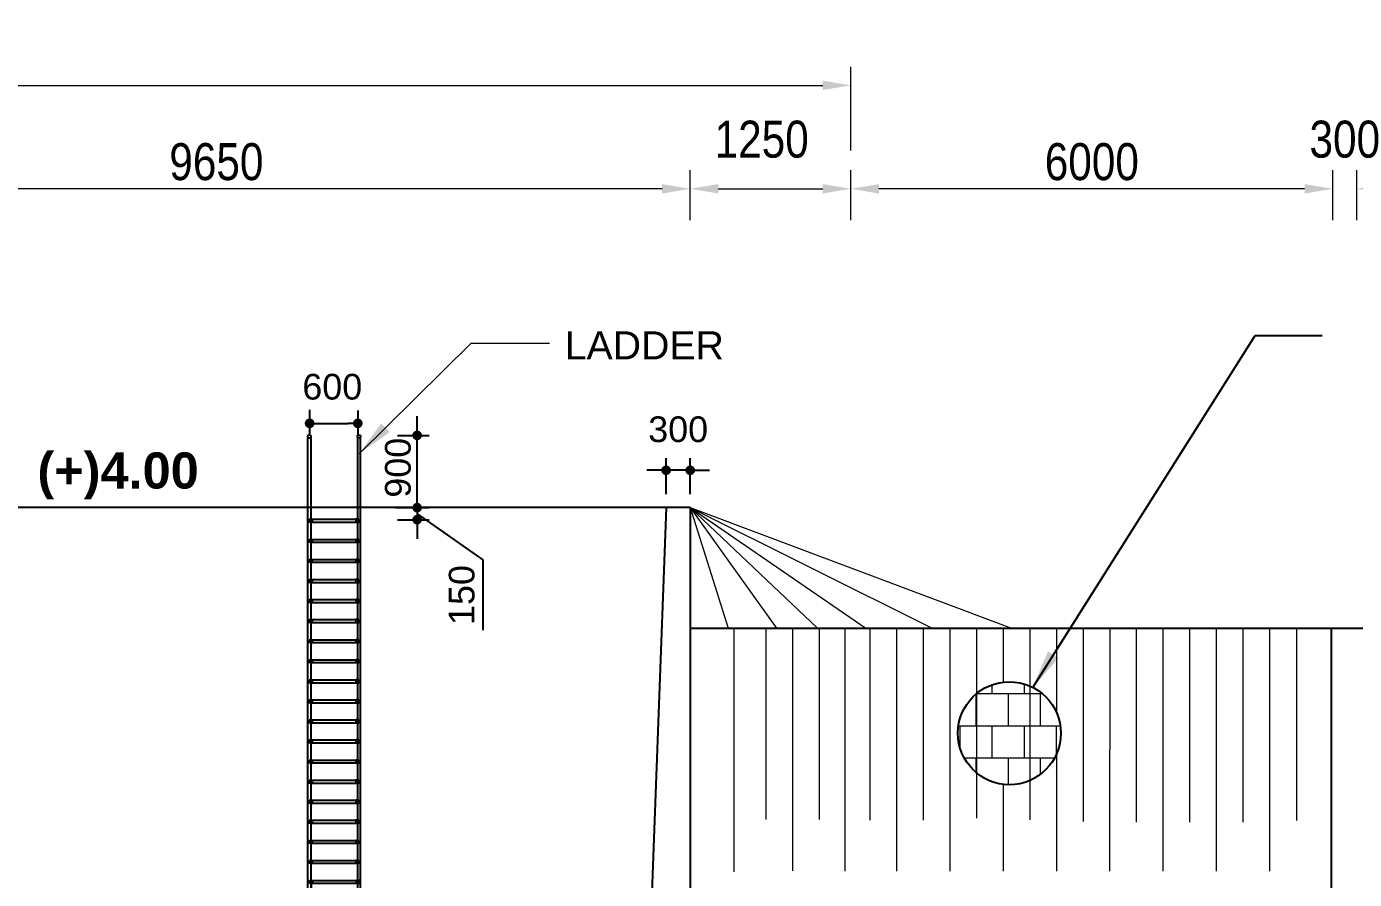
# Model space of a CAD drawing. Extents: x -358915 to 1258323, y -1667244 to -305611.
# Drawn here: x 189626 to 206161, y -1268905 to -1258283 of the extents above; entities that cross this region are included whole.
import ezdxf

# ---------------------------------------------------------------- set-up
doc = ezdxf.new("R2010")
doc.units = 0
doc.header["$LTSCALE"] = 300
doc.header["$MEASUREMENT"] = 0
doc.linetypes.add('DASHED2', pattern=[9.525, 6.35, -3.175])
doc.layers.get('0').update_dxf_attribs({"linetype": 'CONTINUOUS'})
doc.layers.get('DEFPOINTS').update_dxf_attribs({"linetype": 'CONTINUOUS'})
for name, color, linetype in [('BLOCK', 6, 'CONTINUOUS'), ('LINE', 7, 'CONTINUOUS'), ('TEXT', 10, 'CONTINUOUS'), ('Water Ladder', 2, 'CONTINUOUS')]:
    doc.layers.add(name, color=color, linetype=linetype)
doc.layers.add('Dim', color=7, linetype='CONTINUOUS', lineweight=9)
doc.layers.add('line2', color=3, linetype='CONTINUOUS', lineweight=30)
doc.styles.add('Arial', font='arial.ttf')
doc.styles.add('DIM', font='isocp3.shx')
doc.styles.add('dimText', font='ARIALN.TTF')
doc.styles.add('text', font='ARIALN.TTF', dxfattribs={"height": 1.6})
doc.dimstyles.new('dim_150', dxfattribs={"dimtxt": 300, "dimasz": 300, "dimexe": 300, "dimexo": 100, "dimgap": 100, "dimtad": 1, "dimdec": 0, "dimzin": 0, "dimdsep": 46, "dimtxsty": 'DIM', "dimcen": 150, "dimclrd": 5, "dimclre": 5, "dimclrt": 7, "dimadec": 0, "dimazin": 0, "dimtfac": 1, "dimtdec": 0, "dimtmove": 0, "dimatfit": 3, "dimfxl": 20, "dimtolj": 1, "dimtzin": 0, "dimarcsym": 0})
doc.dimstyles.new('dim_230', dxfattribs={"dimtxt": 460, "dimasz": 460, "dimexe": 230, "dimexo": 100, "dimgap": 100, "dimtad": 1, "dimdec": 0, "dimzin": 0, "dimdsep": 46, "dimtxsty": 'dimText', "dimcen": 0.09, "dimclrd": 256, "dimclre": 256, "dimclrt": 7, "dimadec": 0, "dimazin": 0, "dimtfac": 1, "dimtdec": 0, "dimtofl": 0, "dimtmove": 0, "dimatfit": 3, "dimfxl": 1, "dimtolj": 1, "dimtzin": 0, "dimlwd": -1, "dimlwe": -1, "dimarcsym": 0})
doc.dimstyles.new('dim_240', dxfattribs={"dimtxt": 480, "dimasz": 480, "dimexe": 300, "dimexo": 200, "dimgap": 200, "dimtad": 1, "dimdec": 0, "dimzin": 0, "dimdsep": 46, "dimtxsty": 'DIM', "dimcen": 350, "dimclrd": 5, "dimclre": 5, "dimclrt": 7, "dimadec": 0, "dimazin": 0, "dimtfac": 1, "dimtdec": 0, "dimtmove": 0, "dimatfit": 3, "dimfxl": 20, "dimtolj": 1, "dimtzin": 0, "dimarcsym": 0})

# ---------------------------------------------------------------- blocks, each defined once
blk = doc.blocks.new('_Dot')
at = {"color": 0, "linetype": 'ByBlock', "lineweight": -2}
blk.add_line((-0.5, 0), (-1, 0), dxfattribs=at)
at = {"color": 0, "linetype": 'ByBlock', "const_width": 0.5}
blk.add_lwpolyline([(-0.25, 0, 1), (0.25, 0, 1)], format="xyb", close=True, dxfattribs=at)
blk = doc.blocks.new('*D111')
at = {"layer": 'DEFPOINTS', "color": 0, "ltscale": 500, "transparency": 16777216}
for p in [(194147, -1263375), (194490, -1263375), (194121, -1264275)]:
    blk.add_point(p, dxfattribs=at)
at = {"layer": 'Dim', "color": 5, "lineweight": -2, "ltscale": 500, "transparency": 16777216}
for p, q in [((194490, -1263255), (194490, -1263135)), ((194247, -1263375), (194640, -1263375)), ((194490, -1264275), (194490, -1263375)), ((194221, -1264275), (194640, -1264275)), ((194490, -1264395), (194490, -1264515))]:
    blk.add_line(p, q, dxfattribs=at)
at = {"layer": 'Dim', "color": 5, "lineweight": -2, "ltscale": 500, "transparency": 16777216, "xscale": 120, "yscale": 120, "zscale": 120}
for p, rotation in [((194490, -1263375), 270), ((194490, -1264275), 90)]:
    blk.add_blockref('_Dot', p, dxfattribs=dict(at, rotation=rotation))
at = {"layer": 'Dim', "color": 7, "ltscale": 500, "transparency": 16777216, "insert": (194252, -1263778), "char_height": 320, "attachment_point": 5, "rotation": 90, "style": 'Arial'}
blk.add_mtext('\\A1;900', dxfattribs=at)
blk = doc.blocks.new('*D112')
at = {"layer": 'DEFPOINTS', "color": 0, "ltscale": 500, "transparency": 16777216}
for p in [(197590, -1263810), (197590, -1264209), (197890, -1264209)]:
    blk.add_point(p, dxfattribs=at)
at = {"layer": 'Dim', "color": 5, "lineweight": -2, "ltscale": 500, "transparency": 16777216}
for p, q in [((197590, -1264109), (197590, -1263660)), ((197890, -1264109), (197890, -1263660)), ((197470, -1263810), (197350, -1263810)), ((197890, -1263810), (197590, -1263810)), ((198010, -1263810), (198130, -1263810))]:
    blk.add_line(p, q, dxfattribs=at)
at = {"layer": 'Dim', "color": 5, "lineweight": -2, "ltscale": 500, "transparency": 16777216, "xscale": 120, "yscale": 120, "zscale": 120}
blk.add_blockref('_Dot', (197590, -1263810), dxfattribs=at)
at = {"layer": 'Dim', "color": 5, "lineweight": -2, "ltscale": 500, "transparency": 16777216, "xscale": 120, "yscale": 120, "zscale": 120, "rotation": 180}
blk.add_blockref('_Dot', (197890, -1263810), dxfattribs=at)
at = {"layer": 'Dim', "color": 7, "ltscale": 500, "transparency": 16777216, "insert": (197740, -1263301), "char_height": 320, "attachment_point": 5, "style": 'Arial'}
blk.add_mtext('\\A1;300', dxfattribs=at)
blk = doc.blocks.new('*D113')
at = {"layer": 'DEFPOINTS', "color": 0, "ltscale": 500, "transparency": 16777216}
for p in [(193151, -1262958), (193751, -1262964), (193751, -1263225)]:
    blk.add_point(p, dxfattribs=at)
at = {"layer": 'Dim', "color": 5, "lineweight": -2, "ltscale": 500, "transparency": 16777216}
for p, q in [((193151, -1263058), (193151, -1263375)), ((193751, -1263064), (193751, -1263375)), ((193271, -1263225), (193631, -1263225))]:
    blk.add_line(p, q, dxfattribs=at)
at = {"layer": 'Dim', "color": 5, "lineweight": -2, "ltscale": 500, "transparency": 16777216, "xscale": 120, "yscale": 120, "zscale": 120, "rotation": 180}
blk.add_blockref('_Dot', (193151, -1263225), dxfattribs=at)
at = {"layer": 'Dim', "color": 5, "lineweight": -2, "ltscale": 500, "transparency": 16777216, "xscale": 120, "yscale": 120, "zscale": 120}
blk.add_blockref('_Dot', (193751, -1263225), dxfattribs=at)
at = {"layer": 'Dim', "color": 7, "ltscale": 500, "transparency": 16777216, "insert": (193433, -1262771), "char_height": 320, "attachment_point": 5, "style": 'Arial'}
blk.add_mtext('\\A1;600', dxfattribs=at)
blk = doc.blocks.new('*D127')
at = {"layer": 'DEFPOINTS', "color": 0, "ltscale": 500, "transparency": 16777216}
for p in [(186090, -1260304), (186090, -1260304), (197890, -1260795)]:
    blk.add_point(p, dxfattribs=at)
at = {"layer": 'Dim', "ltscale": 500, "transparency": 16777216}
for p, q in [((186090, -1260204), (186090, -1260074)), ((197890, -1260695), (197890, -1260074)), ((197540, -1260304), (186440, -1260304))]:
    blk.add_line(p, q, dxfattribs=at)
for points in [[(186440, -1260246), (186440, -1260363), (186090, -1260304)], [(197540, -1260246), (197540, -1260363), (197890, -1260304)]]:
    blk.add_solid(points, dxfattribs=at)
at = {"layer": 'Dim', "color": 7, "ltscale": 500, "transparency": 16777216, "insert": (191990, -1259969), "char_height": 460, "attachment_point": 5, "style": 'dimText'}
blk.add_mtext('\\A1;9650', dxfattribs=at)
blk = doc.blocks.new('*D128')
at = {"layer": 'DEFPOINTS', "color": 0, "ltscale": 500, "transparency": 16777216}
for p in [(199890, -1260304), (197890, -1260795), (199890, -1260795)]:
    blk.add_point(p, dxfattribs=at)
at = {"layer": 'Dim', "ltscale": 500, "transparency": 16777216}
for p, q in [((197890, -1260695), (197890, -1260074)), ((199890, -1260695), (199890, -1260074)), ((198240, -1260304), (199540, -1260304))]:
    blk.add_line(p, q, dxfattribs=at)
for points in [[(198240, -1260246), (198240, -1260363), (197890, -1260304)], [(199540, -1260246), (199540, -1260363), (199890, -1260304)]]:
    blk.add_solid(points, dxfattribs=at)
at = {"layer": 'Dim', "color": 7, "ltscale": 500, "transparency": 16777216, "insert": (198780, -1259689), "char_height": 460, "attachment_point": 5, "style": 'dimText'}
blk.add_mtext('\\A1;1250', dxfattribs=at)
blk = doc.blocks.new('*D129')
at = {"layer": 'DEFPOINTS', "color": 0, "ltscale": 500, "transparency": 16777216}
for p in [(199890, -1260304), (199890, -1260795), (205891, -1260795)]:
    blk.add_point(p, dxfattribs=at)
at = {"layer": 'Dim', "ltscale": 500, "transparency": 16777216}
for p, q in [((199890, -1260695), (199890, -1260074)), ((205891, -1260695), (205891, -1260074)), ((205541, -1260304), (200240, -1260304))]:
    blk.add_line(p, q, dxfattribs=at)
for points in [[(200240, -1260246), (200240, -1260363), (199890, -1260304)], [(205541, -1260246), (205541, -1260363), (205891, -1260304)]]:
    blk.add_solid(points, dxfattribs=at)
at = {"layer": 'Dim', "color": 7, "ltscale": 500, "transparency": 16777216, "insert": (202891, -1259969), "char_height": 460, "attachment_point": 5, "style": 'dimText'}
blk.add_mtext('\\A1;6000', dxfattribs=at)
blk = doc.blocks.new('*D130')
at = {"layer": 'DEFPOINTS', "color": 0, "ltscale": 500, "transparency": 16777216}
for p in [(206191, -1260304), (205891, -1260795), (206191, -1260795)]:
    blk.add_point(p, dxfattribs=at)
at = {"layer": 'Dim', "ltscale": 500, "transparency": 16777216}
for p, q in [((205891, -1260695), (205891, -1260074)), ((206191, -1260695), (206191, -1260074)), ((205541, -1260304), (205191, -1260304)), ((206541, -1260304), (206891, -1260304))]:
    blk.add_line(p, q, dxfattribs=at)
for points in [[(205541, -1260246), (205541, -1260363), (205891, -1260304)], [(206541, -1260246), (206541, -1260363), (206191, -1260304)]]:
    blk.add_solid(points, dxfattribs=at)
at = {"layer": 'Dim', "color": 7, "ltscale": 500, "transparency": 16777216, "insert": (206041, -1259689), "char_height": 460, "attachment_point": 5, "style": 'dimText'}
blk.add_mtext('\\A1;300', dxfattribs=at)
blk = doc.blocks.new('Water Ladder')
at = {"layer": 'Water Ladder'}
h = blk.add_hatch(color=15, dxfattribs=at)
h.dxf.hatch_style = 1
h.paths.add_polyline_path([(-129, -41), (-166, -41), (-166, -77), (-129, -77)])
h = blk.add_hatch(color=15, dxfattribs=at)
h.dxf.hatch_style = 1
h.paths.add_polyline_path([(415, -77), (452, -77), (452, -41), (415, -41)])
h = blk.add_hatch(color=15, dxfattribs=at)
h.dxf.hatch_style = 1
h.paths.add_polyline_path([(-129, -291), (-166, -291), (-166, -327), (-129, -327)])
h = blk.add_hatch(color=15, dxfattribs=at)
h.dxf.hatch_style = 1
h.paths.add_polyline_path([(415, -327), (452, -327), (452, -291), (415, -291)])
h = blk.add_hatch(color=15, dxfattribs=at)
h.dxf.hatch_style = 1
h.paths.add_polyline_path([(-129, -541), (-166, -541), (-166, -576), (-129, -576)])
h = blk.add_hatch(color=15, dxfattribs=at)
h.dxf.hatch_style = 1
h.paths.add_polyline_path([(415, -576), (452, -576), (452, -541), (415, -541)])
h = blk.add_hatch(color=15, dxfattribs=at)
h.dxf.hatch_style = 1
h.paths.add_polyline_path([(-129, -790), (-166, -790), (-166, -826), (-129, -826)])
h = blk.add_hatch(color=15, dxfattribs=at)
h.dxf.hatch_style = 1
h.paths.add_polyline_path([(415, -826), (452, -826), (452, -790), (415, -790)])
h = blk.add_hatch(color=15, dxfattribs=at)
h.dxf.hatch_style = 1
h.paths.add_polyline_path([(-129, -1040), (-166, -1040), (-166, -1076), (-129, -1076)])
h = blk.add_hatch(color=15, dxfattribs=at)
h.dxf.hatch_style = 1
h.paths.add_polyline_path([(-129, -1040), (-166, -1040), (-166, -1076), (-129, -1076)])
h = blk.add_hatch(color=15, dxfattribs=at)
h.dxf.hatch_style = 1
h.paths.add_polyline_path([(415, -1076), (452, -1076), (452, -1040), (415, -1040)])
h = blk.add_hatch(color=15, dxfattribs=at)
h.dxf.hatch_style = 1
h.paths.add_polyline_path([(415, -1076), (452, -1076), (452, -1040), (415, -1040)])
h = blk.add_hatch(color=15, dxfattribs=at)
h.dxf.hatch_style = 1
h.paths.add_polyline_path([(-129, -1290), (-166, -1290), (-166, -1326), (-129, -1326)])
h = blk.add_hatch(color=15, dxfattribs=at)
h.dxf.hatch_style = 1
h.paths.add_polyline_path([(415, -1326), (452, -1326), (452, -1290), (415, -1290)])
h = blk.add_hatch(color=15, dxfattribs=at)
h.dxf.hatch_style = 1
h.paths.add_polyline_path([(-129, -1540), (-166, -1540), (-166, -1576), (-129, -1576)])
h = blk.add_hatch(color=15, dxfattribs=at)
h.dxf.hatch_style = 1
h.paths.add_polyline_path([(415, -1576), (452, -1576), (452, -1540), (415, -1540)])
h = blk.add_hatch(color=15, dxfattribs=at)
h.dxf.hatch_style = 1
h.paths.add_polyline_path([(-129, -1790), (-166, -1790), (-166, -1826), (-129, -1826)])
h = blk.add_hatch(color=15, dxfattribs=at)
h.dxf.hatch_style = 1
h.paths.add_polyline_path([(415, -1826), (452, -1826), (452, -1790), (415, -1790)])
h = blk.add_hatch(color=15, dxfattribs=at)
h.dxf.hatch_style = 1
h.paths.add_polyline_path([(-129, -2040), (-166, -2040), (-166, -2076), (-129, -2076)])
h = blk.add_hatch(color=15, dxfattribs=at)
h.dxf.hatch_style = 1
h.paths.add_polyline_path([(415, -2076), (452, -2076), (452, -2040), (415, -2040)])
h = blk.add_hatch(color=15, dxfattribs=at)
h.dxf.hatch_style = 1
h.paths.add_polyline_path([(-129, -2290), (-166, -2290), (-166, -2325), (-129, -2325)])
h = blk.add_hatch(color=15, dxfattribs=at)
h.dxf.hatch_style = 1
h.paths.add_polyline_path([(415, -2325), (452, -2325), (452, -2290), (415, -2290)])
h = blk.add_hatch(color=15, dxfattribs=at)
h.dxf.hatch_style = 1
h.paths.add_polyline_path([(-129, -2539), (-166, -2539), (-166, -2575), (-129, -2575)])
h = blk.add_hatch(color=15, dxfattribs=at)
h.dxf.hatch_style = 1
h.paths.add_polyline_path([(415, -2575), (452, -2575), (452, -2539), (415, -2539)])
h = blk.add_hatch(color=15, dxfattribs=at)
h.dxf.hatch_style = 1
h.paths.add_polyline_path([(-129, -2789), (-166, -2789), (-166, -2825), (-129, -2825)])
h = blk.add_hatch(color=15, dxfattribs=at)
h.dxf.hatch_style = 1
h.paths.add_polyline_path([(415, -2825), (452, -2825), (452, -2789), (415, -2789)])
h = blk.add_hatch(color=15, dxfattribs=at)
h.dxf.hatch_style = 1
h.paths.add_polyline_path([(-129, -3039), (-166, -3039), (-166, -3075), (-129, -3075)])
h = blk.add_hatch(color=15, dxfattribs=at)
h.dxf.hatch_style = 1
h.paths.add_polyline_path([(415, -3075), (452, -3075), (452, -3039), (415, -3039)])
h = blk.add_hatch(color=15, dxfattribs=at)
h.dxf.hatch_style = 1
h.paths.add_polyline_path([(-129, -3289), (-166, -3289), (-166, -3325), (-129, -3325)])
h = blk.add_hatch(color=15, dxfattribs=at)
h.dxf.hatch_style = 1
h.paths.add_polyline_path([(415, -3325), (452, -3325), (452, -3289), (415, -3289)])
h = blk.add_hatch(color=15, dxfattribs=at)
h.dxf.hatch_style = 1
h.paths.add_polyline_path([(-129, -3539), (-166, -3539), (-166, -3575), (-129, -3575)])
h = blk.add_hatch(color=15, dxfattribs=at)
h.dxf.hatch_style = 1
h.paths.add_polyline_path([(415, -3575), (452, -3575), (452, -3539), (415, -3539)])
h = blk.add_hatch(color=15, dxfattribs=at)
h.dxf.hatch_style = 1
h.paths.add_polyline_path([(-129, -3789), (-166, -3789), (-166, -3825), (-129, -3825)])
h = blk.add_hatch(color=15, dxfattribs=at)
h.dxf.hatch_style = 1
h.paths.add_polyline_path([(415, -3825), (452, -3825), (452, -3789), (415, -3789)])
h = blk.add_hatch(color=15, dxfattribs=at)
h.dxf.hatch_style = 1
h.paths.add_polyline_path([(-129, -4039), (-166, -4039), (-166, -4074), (-129, -4074)])
h = blk.add_hatch(color=15, dxfattribs=at)
h.dxf.hatch_style = 1
h.paths.add_polyline_path([(415, -4074), (452, -4074), (452, -4039), (415, -4039)])
h = blk.add_hatch(color=15, dxfattribs=at)
h.dxf.hatch_style = 1
h.paths.add_polyline_path([(-129, -4288), (-166, -4288), (-166, -4324), (-129, -4324)])
h = blk.add_hatch(color=15, dxfattribs=at)
h.dxf.hatch_style = 1
h.paths.add_polyline_path([(415, -4324), (452, -4324), (452, -4288), (415, -4288)])
h = blk.add_hatch(color=15, dxfattribs=at)
h.dxf.hatch_style = 1
h.paths.add_polyline_path([(-128, -4538), (-165, -4538), (-165, -4574), (-128, -4574)])
h = blk.add_hatch(color=15, dxfattribs=at)
h.dxf.hatch_style = 1
h.paths.add_polyline_path([(417, -4574), (454, -4574), (454, -4538), (417, -4538)])
h = blk.add_hatch(color=15, dxfattribs=at)
h.dxf.hatch_style = 1
h.paths.add_polyline_path([(-128, -4788), (-165, -4788), (-165, -4824), (-128, -4824)])
h = blk.add_hatch(color=15, dxfattribs=at)
h.dxf.hatch_style = 1
h.paths.add_polyline_path([(417, -4824), (454, -4824), (454, -4788), (417, -4788)])
h = blk.add_hatch(color=15, dxfattribs=at)
h.dxf.hatch_style = 1
h.paths.add_polyline_path([(-128, -5038), (-165, -5038), (-165, -5074), (-128, -5074)])
h = blk.add_hatch(color=15, dxfattribs=at)
h.dxf.hatch_style = 1
h.paths.add_polyline_path([(417, -5074), (454, -5074), (454, -5038), (417, -5038)])
h = blk.add_hatch(color=15, dxfattribs=at)
h.dxf.hatch_style = 1
h.paths.add_polyline_path([(-146, -5218), (-146, -5241), (-186, -5241), (-186, -5218, 2.752629)])
h = blk.add_hatch(color=15, dxfattribs=at)
h.dxf.hatch_style = 1
h.paths.add_polyline_path([(-186, -5241), (-186, -5218, 2.752629), (-146, -5218), (-146, -5241)])
h = blk.add_hatch(color=15, dxfattribs=at)
h.dxf.hatch_style = 1
h.paths.add_polyline_path([(472, -5218), (472, -5241), (432, -5241), (432, -5218, 2.752629)])
for points in [[(-146, -3139), (-146, -5241), (-186, -5241), (-186, 974), (-146, 974), (-146, -41)], [(432, -3139), (432, -5241), (472, -5241), (472, 974), (432, 974), (432, -41)], [(-146, -77), (-146, -291)], [(-129, -41), (415, -41)], [(-129, -77), (415, -77)], [(432, -77), (432, -291)], [(-146, -327), (-146, -541)], [(-129, -291), (415, -291)], [(-129, -327), (415, -327)], [(432, -327), (432, -541)], [(-146, -576), (-146, -790)], [(-129, -541), (415, -541)], [(-129, -576), (415, -576)], [(432, -576), (432, -790)], [(-146, -826), (-146, -1040)], [(-129, -790), (415, -790)], [(-129, -826), (415, -826)], [(432, -826), (432, -1040)], [(-146, -1076), (-146, -1290)], [(-129, -1040), (415, -1040)], [(-129, -1040), (415, -1040)], [(-129, -1076), (415, -1076)], [(-129, -1076), (415, -1076)], [(432, -1076), (432, -1290)], [(-129, -1290), (415, -1290)], [(-146, -1326), (-146, -1540)], [(-129, -1326), (415, -1326)], [(432, -1326), (432, -1540)], [(-146, -1576), (-146, -1790)], [(-129, -1540), (415, -1540)], [(-129, -1576), (415, -1576)], [(432, -1576), (432, -1790)], [(-129, -1790), (415, -1790)], [(-146, -1826), (-146, -2040)], [(-129, -1826), (415, -1826)], [(432, -1826), (432, -2040)], [(-146, -2076), (-146, -2290)], [(-129, -2040), (415, -2040)], [(-129, -2076), (415, -2076)], [(432, -2076), (432, -2290)], [(-129, -2290), (415, -2290)], [(-146, -2325), (-146, -2539)], [(-129, -2325), (415, -2325)], [(432, -2325), (432, -2789)], [(-146, -2575), (-146, -2789)], [(-129, -2539), (415, -2539)], [(-129, -2575), (415, -2575)], [(-129, -2789), (415, -2789)], [(-146, -2825), (-146, -3039)], [(-129, -2825), (415, -2825)], [(432, -2825), (432, -3039)], [(-146, -3075), (-146, -3139)], [(-129, -3039), (415, -3039)], [(-129, -3075), (415, -3075)], [(432, -3075), (432, -3139)], [(-129, -3289), (415, -3289)], [(-146, -3325), (-146, -3389)], [(-129, -3325), (415, -3325)], [(-146, -3575), (-146, -3639)], [(-129, -3539), (415, -3539)], [(-129, -3575), (415, -3575)], [(-129, -3789), (415, -3789)], [(-146, -3825), (-146, -3889)], [(-129, -3825), (415, -3825)], [(-146, -4074), (-146, -4138)], [(-129, -4039), (415, -4039)], [(-129, -4074), (415, -4074)], [(-129, -4288), (415, -4288)], [(-146, -4324), (-146, -4388)], [(-129, -4324), (415, -4324)], [(-145, -4574), (-145, -5207)], [(-128, -4538), (417, -4538)], [(-128, -4574), (417, -4574)], [(-128, -4788), (417, -4788)], [(-128, -4824), (417, -4824)], [(-128, -5038), (417, -5038)], [(-128, -5074), (417, -5074)]]:
    blk.add_lwpolyline(points, dxfattribs=at)
for points in [[(-166, -41), (-129, -41), (-129, -77), (-166, -77)], [(452, -41), (415, -41), (415, -77), (452, -77)], [(-166, -291), (-129, -291), (-129, -327), (-166, -327)], [(452, -291), (415, -291), (415, -327), (452, -327)], [(-166, -541), (-129, -541), (-129, -576), (-166, -576)], [(452, -541), (415, -541), (415, -576), (452, -576)], [(-166, -790), (-129, -790), (-129, -826), (-166, -826)], [(452, -790), (415, -790), (415, -826), (452, -826)], [(-166, -1040), (-129, -1040), (-129, -1076), (-166, -1076)], [(-166, -1040), (-129, -1040), (-129, -1076), (-166, -1076)], [(452, -1040), (415, -1040), (415, -1076), (452, -1076)], [(452, -1040), (415, -1040), (415, -1076), (452, -1076)], [(-166, -1290), (-129, -1290), (-129, -1326), (-166, -1326)], [(452, -1290), (415, -1290), (415, -1326), (452, -1326)], [(-166, -1540), (-129, -1540), (-129, -1576), (-166, -1576)], [(452, -1540), (415, -1540), (415, -1576), (452, -1576)], [(-166, -1790), (-129, -1790), (-129, -1826), (-166, -1826)], [(452, -1790), (415, -1790), (415, -1826), (452, -1826)], [(-166, -2040), (-129, -2040), (-129, -2076), (-166, -2076)], [(452, -2040), (415, -2040), (415, -2076), (452, -2076)], [(-166, -2290), (-129, -2290), (-129, -2325), (-166, -2325)], [(452, -2290), (415, -2290), (415, -2325), (452, -2325)], [(-166, -2539), (-129, -2539), (-129, -2575), (-166, -2575)], [(452, -2539), (415, -2539), (415, -2575), (452, -2575)], [(-166, -2789), (-129, -2789), (-129, -2825), (-166, -2825)], [(452, -2789), (415, -2789), (415, -2825), (452, -2825)], [(-166, -3039), (-129, -3039), (-129, -3075), (-166, -3075)], [(452, -3039), (415, -3039), (415, -3075), (452, -3075)], [(-166, -3289), (-129, -3289), (-129, -3325), (-166, -3325)], [(452, -3289), (415, -3289), (415, -3325), (452, -3325)], [(-166, -3539), (-129, -3539), (-129, -3575), (-166, -3575)], [(452, -3539), (415, -3539), (415, -3575), (452, -3575)], [(-166, -3789), (-129, -3789), (-129, -3825), (-166, -3825)], [(452, -3789), (415, -3789), (415, -3825), (452, -3825)], [(-166, -4039), (-129, -4039), (-129, -4074), (-166, -4074)], [(452, -4039), (415, -4039), (415, -4074), (452, -4074)], [(-166, -4288), (-129, -4288), (-129, -4324), (-166, -4324)], [(452, -4288), (415, -4288), (415, -4324), (452, -4324)], [(-165, -4538), (-128, -4538), (-128, -4574), (-165, -4574)], [(454, -4538), (417, -4538), (417, -4574), (454, -4574)], [(-165, -4788), (-128, -4788), (-128, -4824), (-165, -4824)], [(454, -4788), (417, -4788), (417, -4824), (454, -4824)], [(-165, -5038), (-128, -5038), (-128, -5074), (-165, -5074)], [(454, -5038), (417, -5038), (417, -5074), (454, -5074)]]:
    blk.add_lwpolyline(points, close=True, dxfattribs=at)
for centre, radius, start, end in [((-166, 986), 22.9, 328.622, 211.378), ((452, 986), 22.9, 328.622, 211.378), ((-166, -5241), 34.5, 124.5748, 55.4252), ((-166, -5241), 30.5, 129.9311, 50.0689), ((452, -5241), 34.5, 124.5748, 55.4252), ((452, -5241), 30.5, 129.9311, 50.0689)]:
    blk.add_arc(centre, radius, start, end, dxfattribs=at)
blk = doc.blocks.new('*D147')
at = {"layer": 'DEFPOINTS', "color": 0, "ltscale": 500, "transparency": 16777216}
for p in [(199890, -1259016), (157500, -1259929), (199890, -1259929)]:
    blk.add_point(p, dxfattribs=at)
at = {"layer": 'Dim', "ltscale": 500, "transparency": 16777216}
for p, q in [((157500, -1259829), (157500, -1258786)), ((199890, -1259829), (199890, -1258786)), ((157850, -1259016), (199540, -1259016))]:
    blk.add_line(p, q, dxfattribs=at)
for points in [[(157850, -1258957), (157850, -1259074), (157500, -1259016)], [(199540, -1258957), (199540, -1259074), (199890, -1259016)]]:
    blk.add_solid(points, dxfattribs=at)
at = {"layer": 'Dim', "color": 7, "ltscale": 500, "transparency": 16777216, "insert": (177824, -1258585), "char_height": 460, "attachment_point": 5, "style": 'dimText'}
blk.add_mtext('\\A1;{\\fArial|b1|i0|c0|p34;37340}', dxfattribs=at)
blk = doc.blocks.new('*D151')
at = {"layer": 'DEFPOINTS', "color": 0, "ltscale": 500, "transparency": 16777216}
for p in [(194121, -1264275), (194147, -1264425), (194490, -1264425)]:
    blk.add_point(p, dxfattribs=at)
at = {"layer": 'Dim', "color": 5, "lineweight": -2, "ltscale": 500, "transparency": 16777216}
for p, q in [((194490, -1264155), (194490, -1264035)), ((194221, -1264275), (194640, -1264275)), ((194490, -1264275), (194490, -1264425)), ((194490, -1264275), (194490, -1264425)), ((194490, -1264350), (195309, -1264925)), ((194247, -1264425), (194640, -1264425)), ((194490, -1264545), (194490, -1264665)), ((195309, -1264925), (195309, -1265801))]:
    blk.add_line(p, q, dxfattribs=at)
at = {"layer": 'Dim', "color": 5, "lineweight": -2, "ltscale": 500, "transparency": 16777216, "xscale": 120, "yscale": 120, "zscale": 120}
for p, rotation in [((194490, -1264275), 270), ((194490, -1264425), 90)]:
    blk.add_blockref('_Dot', p, dxfattribs=dict(at, rotation=rotation))
at = {"layer": 'Dim', "color": 7, "ltscale": 500, "transparency": 16777216, "insert": (195046, -1265363), "char_height": 320, "attachment_point": 5, "rotation": 90, "style": 'Arial'}
blk.add_mtext('\\A1;150', dxfattribs=at)

msp = doc.modelspace()

# ---------------------------------------------------------------- hatches: boundary and pattern name
at = {"layer": 'Dim'}
h = msp.add_hatch(dxfattribs=at)
h.set_pattern_fill('AR-B88', color=8, scale=50)
h.set_pattern_definition([(0, (46451.54, -1289791.5), (0, 400), []), (90, (46451.54, -1289791.5), (-200, 400), [400, -400])])
h.paths.add_polyline_path([(202505.7, -1267084.5, 1), (201223.6, -1267084.5, 1)])

# ---------------------------------------------------------------- linework, layer by layer
at = {"layer": 'BLOCK', "color": 7}
msp.add_circle((201864.6, -1267084.5), 641.1, dxfattribs=at)
at = {"layer": 'Dim', "color": 8, "ltscale": 500}
msp.add_line((197890.4, -1264275.1), (198362.2, -1265774.8), dxfattribs=at)
for points in [[(197890.4, -1264275.1), (201890.3, -1265774.8)], [(197890.4, -1264275.1), (200900.9, -1265775.1)], [(197890.4, -1264275.1), (199474.9, -1265774.8)], [(197890.4, -1264275.1), (198964.6, -1265775)], [(197890.4, -1264275.1), (200077.4, -1265774.8)], [(198431.7, -1265782.4), (198431.6, -1268811)], [(198833.1, -1265767.4), (198833.1, -1268157.4)], [(199164.7, -1265767.4), (199164.6, -1268796)], [(199496.4, -1265775.1), (199496.4, -1268157.4)], [(199816.6, -1265774.9), (199816.4, -1268803.5)], [(200128.2, -1265774.9), (200128.2, -1268165)], [(200459.9, -1265774.9), (200459.7, -1268803.5)], [(200791.5, -1265774.9), (200791.5, -1268165.1)], [(201123.2, -1265774.9), (201123, -1268803.5)], [(201454.8, -1265774.9), (201454.8, -1268141.2)], [(201786.5, -1265774.9), (201786.5, -1266448.2)], [(202118.1, -1265774.9), (202118.1, -1268164.4)], [(202449.8, -1265774.9), (202449.8, -1266822.6)], [(202781.4, -1265774.9), (202781.4, -1268183.7)], [(203113.1, -1265774.9), (203112.9, -1268803.5)], [(203444.7, -1265774.9), (203444.7, -1268192.4)], [(203776.4, -1265774.9), (203776.2, -1268803.5)], [(204108, -1265774.9), (204108, -1268192.5)], [(204439.7, -1265774.9), (204439.5, -1268803.5)], [(204771.3, -1265774.9), (204771.3, -1268192.5)], [(205103, -1265774.9), (205102.8, -1268803.5)], [(205439.7, -1265774.9), (205439.7, -1268171)], [(202449.8, -1267346.4), (202449.6, -1268803.5)], [(201786.5, -1267720.8), (201786.3, -1268803.5)]]:
    msp.add_lwpolyline(points, dxfattribs=at)
at = {"layer": 'LINE', "ltscale": 500}
for p, q in [((197890.4, -1264275.1), (197890.3, -1269675.1)), ((197890.4, -1265775.1), (214611.3, -1265775.1)), ((205870.4, -1265774.8), (205870.3, -1270374.8))]:
    msp.add_line(p, q, dxfattribs=at)
msp.add_lwpolyline([(197890.4, -1264275.1), (186090.4, -1264275.1)], dxfattribs=at)
at = {"layer": 'LINE', "color": 5, "linetype": 'DASHED2', "ltscale": 2000000.0}
msp.add_lwpolyline([(197590.4, -1264275.1), (197390.3, -1269675.2)], dxfattribs=at)

# ---------------------------------------------------------------- block references
at = {"layer": 'Water Ladder', "color": 2}
msp.add_blockref('Water Ladder', (193313.2, -1264379.3), dxfattribs=at)

# ---------------------------------------------------------------- texts
at = {"layer": 'TEXT', "insert": (195621.4, -1262253.7), "char_height": 350, "width": 3394.424, "attachment_point": 4, "style": 'Arial'}
msp.add_mtext('\\pxqc;LADDER', dxfattribs=at)
at = {"layer": 'TEXT', "color": 2, "insert": (191770.6, -1263587.2, 0), "char_height": 450, "width": 2203.973, "attachment_point": 3, "style": 'text'}
msp.add_mtext('{\\fArial|b1|i0|c0|p34;\\C6;(+)4.00}', dxfattribs=at)

# ---------------------------------------------------------------- dimensions: what is measured, and where the dimension line sits
at = {"layer": 'Dim', "ltscale": 500}
for base, p1, p2, text, picture, middle in [((199890.4, -1259015.5), (157500.4, -1259928.9), (199890.4, -1259928.9), '{\\fArial|b1|i0|c0|p34;37340}', '*D147', (177823.7, -1258585.3)), ((199890.4, -1260304.2), (197890.4, -1260795.1), (199890.4, -1260795.1), '1250', '*D128', (198780.3, -1259689.4))]:
    dim = msp.add_linear_dim(base=base, p1=p1, p2=p2, text=text, dimstyle='dim_230', override={"dimasz": 350, "dimsah": 1, "dimtmove": 2}, dxfattribs=at)
    dim.commit()
    dim.dimension.update_dxf_attribs({"geometry": picture, "text_midpoint": middle, "dimtype": 160})
dim = msp.add_linear_dim(base=(206190.7, -1260304.2), p1=(205890.7, -1260795.1), p2=(206190.7, -1260795.1), dimstyle='dim_230', override={"dimasz": 350, "dimsah": 1, "dimtmove": 2}, dxfattribs=at)
dim.commit()
dim.dimension.update_dxf_attribs({"geometry": '*D130', "text_midpoint": (206040.7, -1259689.4)})
dim = msp.add_linear_dim(base=(186090.4, -1260304.2), p1=(197890.4, -1260795.1), p2=(186090.4, -1260304.2), angle=180, text='9650', dimstyle='dim_230', override={"dimasz": 350, "dimsah": 1, "dimtmove": 2}, dxfattribs=at)
dim.commit()
dim.dimension.update_dxf_attribs({"geometry": '*D127', "text_midpoint": (191990.4, -1259969.4)})
dim = msp.add_linear_dim(base=(199890.4, -1260304.2), p1=(205890.7, -1260795.1), p2=(199890.4, -1260795.1), angle=180, dimstyle='dim_230', override={"dimasz": 350, "dimsah": 1, "dimtmove": 2}, dxfattribs=at)
dim.commit()
dim.dimension.update_dxf_attribs({"geometry": '*D129', "text_midpoint": (202890.5, -1259969.4)})
dim = msp.add_linear_dim(base=(193751.1, -1263224.8), p1=(193151.1, -1262958), p2=(193751.1, -1262963.6), dimstyle='dim_150', override={"dimtxt": 320, "dimasz": 120, "dimexe": 150, "dimtxsty": 'Arial', "dimblk1": 'Dot', "dimblk2": 'Dot', "dimsah": 1, "dimtmove": 2}, dxfattribs=at)
dim.commit()
dim.dimension.update_dxf_attribs({"geometry": '*D113', "text_midpoint": (193433.2, -1262770.6), "dimtype": 160})
for base, p1, p2, angle, override, picture, middle in [((194489.9, -1263375.2), (194121.3, -1264274.9), (194147.3, -1263375.2), 90, {"dimtxt": 320, "dimasz": 120, "dimexe": 150, "dimtxsty": 'Arial', "dimblk1": 'Dot', "dimblk2": 'Dot', "dimsah": 1, "dimtmove": 2}, '*D111', (194252.3, -1263778.3)), ((197590.4, -1263810), (197890.4, -1264209.2), (197590.4, -1264209.2), 180, {"dimtxt": 320, "dimasz": 120, "dimexe": 150, "dimtxsty": 'Arial', "dimblk1": 'Dot', "dimblk2": 'Dot', "dimsah": 1, "dimtmove": 2}, '*D112', (197740.4, -1263301.4)), ((194489.9, -1264424.9), (194121.3, -1264274.9), (194147.3, -1264424.9), 270, {"dimtxt": 320, "dimasz": 120, "dimexe": 150, "dimtxsty": 'Arial', "dimblk1": 'Dot', "dimblk2": 'Dot', "dimsah": 1, "dimtmove": 1}, '*D151', (195308.9, -1265024.9))]:
    dim = msp.add_linear_dim(base=base, p1=p1, p2=p2, angle=angle, dimstyle='dim_150', override=override, dxfattribs=at)
    dim.commit()
    dim.dimension.update_dxf_attribs({"geometry": picture, "text_midpoint": middle, "dimtype": 160})

# ---------------------------------------------------------------- leaders
msp.add_leader([(193768.9, -1263602.8), (195163.1, -1262226.6), (196138.5, -1262226.6)], dimstyle='dim_230', dxfattribs=at)
at = {"layer": 'line2', "color": 1}
msp.add_leader([(202154.7, -1266512.8), (204923.8, -1262131.1), (205760.8, -1262131.1)], dimstyle='dim_240', override={"dimgap": 200, "dimtad": 0}, dxfattribs=at)

doc.saveas('drawing.dxf')
